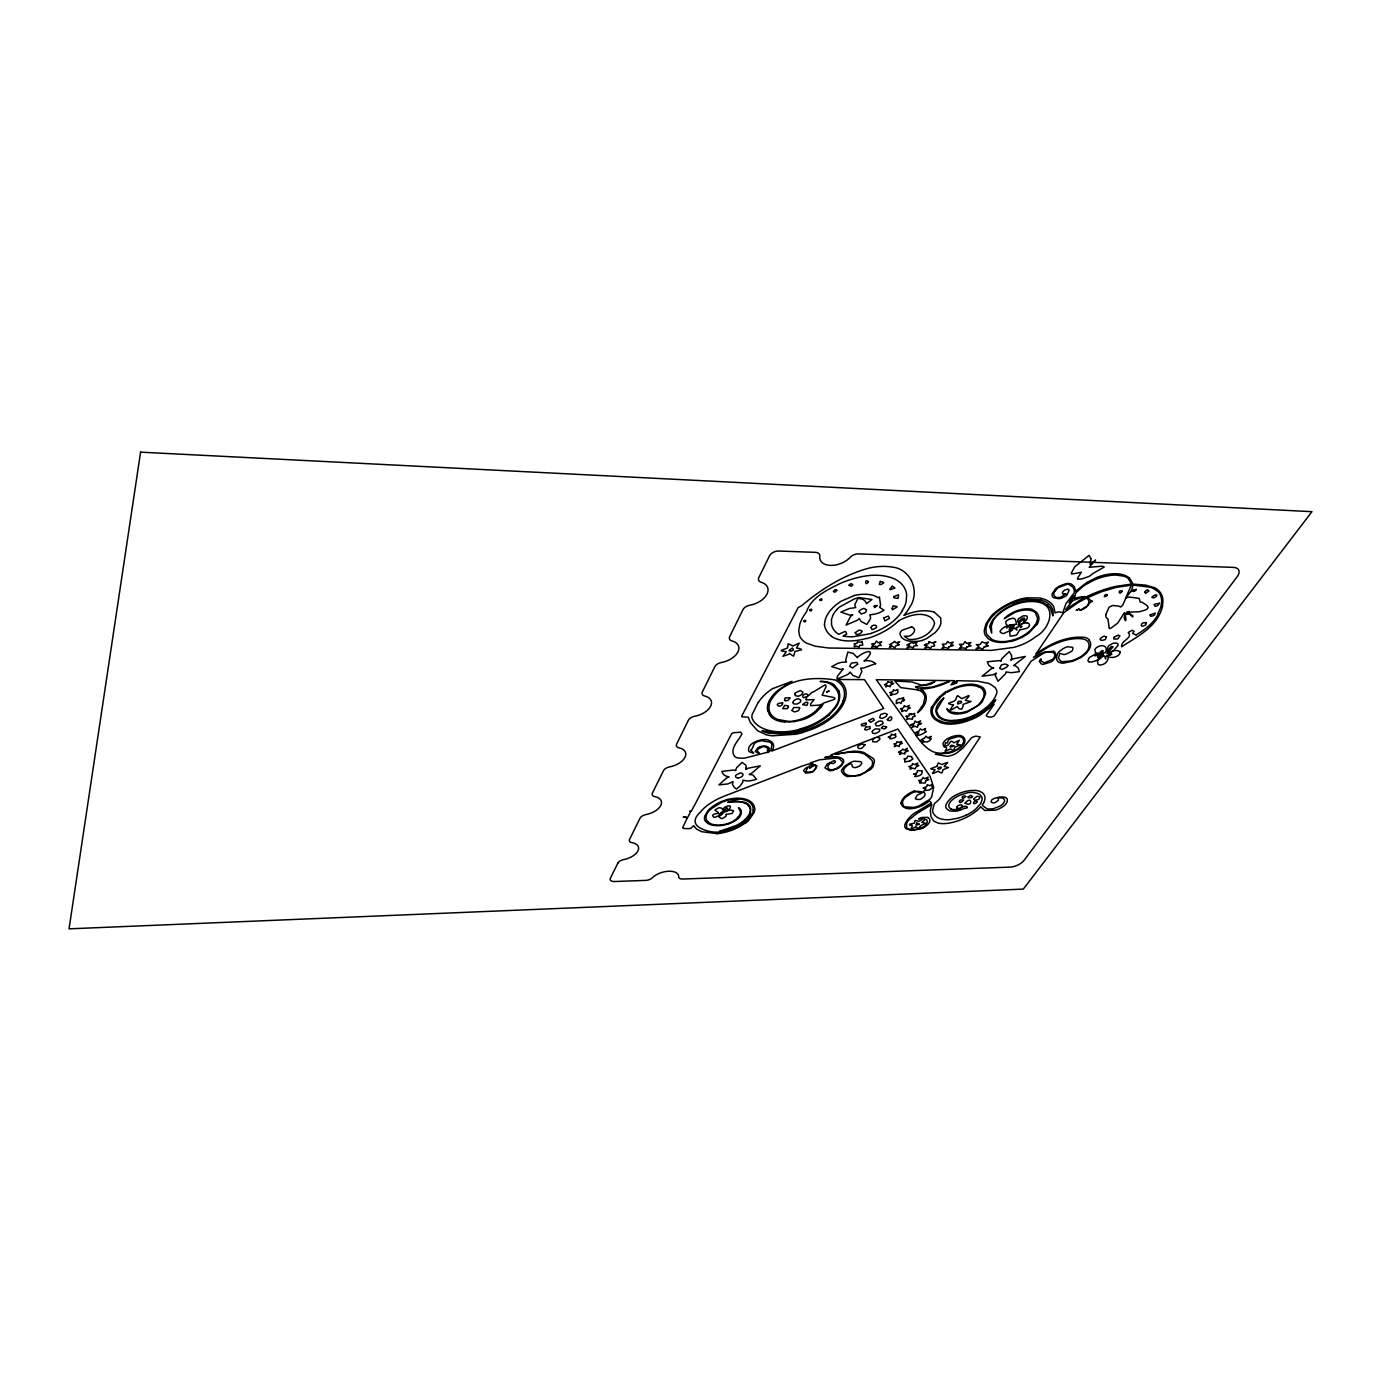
<?xml version="1.0" encoding="UTF-8"?>
<svg xmlns="http://www.w3.org/2000/svg" width="1381" height="1381" viewBox="0 0 1381 1381"><rect width="100%" height="100%" fill="white"/><g stroke="black" fill="none" stroke-linecap="round" stroke-linejoin="round"><path stroke-width="1.5" d="M1162.733 605.361C1158.348 626.387 1137.564 636.313 1121.579 646.843C1120.82 640.111 1133.456 638.246 1128.242 632.446L1132.23 630.254L1134.112 631.376L1132.593 633.447L1136.252 635.001M931.847 707.176L937.371 698.769L944.587 692.537L945.191 693.659A21.785 11.721 -22.4 0 0 940.53 697.077L933.849 705.656A38.564 20.629 -22.5 0 0 932.727 708.488M843.377 769.838C845.414 766.403 852.336 760.448 852.301 766.61A5.956 3.176 -20.3 0 0 853.493 767.284L854.097 767.491A3.66 1.951 -20.2 0 0 855.495 767.56L858.188 766.731A6.335 3.366 -20.3 0 0 860.536 765.178L861.727 763.417A3.867 2.054 -20.3 0 0 861.571 762.519L861.433 762.329A5.593 2.969 -20.3 0 0 860.605 761.604L853.855 761.207A17.642 9.339 -20.2 0 0 849.47 763.089L844.861 766.162A12.498 6.629 -20.2 0 0 841.461 771.116M1130.797 591.5L1125.67 598.059L1131.332 585.164L1116.072 587.408L1101.261 591.793L1087.779 597.628L1091.025 600.873A5.179 2.831 -25.6 0 0 1092.457 601.098L1089.367 603.031A9.529 5.196 -25.4 0 1 1080.753 610.195L1079.838 610.402L1087.503 605.758L1089.16 602.081A15.502 8.441 -25.8 0 1 1088.539 600.079L1086.899 597.99A63.25 33.748 -25.3 0 0 1077.37 603.1L1063.733 612.784L1035.94 653.955C1049.836 643.788 1067.133 635.64 1084.689 637.383A17.884 9.529 -24.6 0 1 1089.108 639.696M983.652 802.844L982.374 804.795L983.03 805.986L987.191 808.886A8.7 4.298 -21.8 0 0 989.452 808.973L990.902 808.938A12.964 6.404 -21.8 0 0 994.061 808.455L1000.31 805.952A8.027 3.953 -21.8 0 0 1001.605 805.019A7.889 3.884 -21.8 0 0 1003.245 803.5L1004.246 801.929A10.219 5.041 -21.8 0 0 1004.522 799.962L1003.573 798.46A8.044 3.97 -21.9 0 0 1002.641 797.959L997.6 797.959A7.578 3.746 -21.8 0 1 998.273 798.477L998.377 800.41L995.062 802.637A2.831 1.398 -21.8 0 1 993.975 802.913L991.782 802.499A5.559 2.745 -21.9 0 1 991.178 801.653L991.489 800.307A3.366 1.674 -21.8 0 1 992.473 799.357L994.32 798.442A12.55 6.18 -21.8 0 1 1005.057 797.355A9.529 4.695 -21.9 0 1 1007.284 799.15C1008.165 804.553 1001.536 807.678 997.41 809.525A11.618 5.731 -21.8 0 1 995.546 810.146L984.791 810.474L980.734 806.97M1036.872 624.436L1028.862 633.068A32.056 17.78 -24.2 0 1 1012.963 640.957L1004.401 642.407A33.437 18.54 -24.3 0 1 988.002 638.505L985.188 635.105A27.465 15.243 -24.1 0 1 984.394 629.805L985.948 623.884L990.712 616.737A41.827 23.114 -24.3 0 1 993.526 613.734M1054.635 591.534L1056.931 588.893A8.303 4.609 -25.3 0 1 1058.64 587.477L1067.806 583.99L1072.485 586.77A24.271 13.447 -25.1 0 1 1074.332 592.639L1065.925 603.67L1062.835 612.612L1059.003 611.869A6.646 3.642 -24.9 0 0 1056.292 612.491L1055.119 612.991L1053.72 606.708A42.241 23.373 -24.2 0 0 1039.6 597.99L1026.67 597.835A34.387 19.058 -24.3 0 0 1019.368 599.389A40.998 22.666 -24.3 0 0 993.56 613.751M758.048 702.601L752.058 714.702L751.868 717.568A43.95 24.841 -19.7 0 0 755.044 722.936L758.048 725.612A50.838 28.742 -19.9 0 0 779.972 731.826L783.838 731.809A43.363 24.444 -19.8 0 0 800.169 729.185M1120.25 652.212C1119.059 659.548 1101.037 658.772 1111.032 652.523L1111.653 651.418A7.509 3.936 -25.1 0 0 1114.035 650.037L1118.144 645.272L1117.747 643.442L1114.571 643.011A5.42 2.848 -25.1 0 0 1112.344 643.632L1109.116 645.531A3.988 2.089 -25.1 0 0 1108.08 646.584L1106.82 651.746L1111.239 646.463L1113.121 646.826L1106.785 653.748L1114.605 650.486L1117.264 650.641A10.53 5.489 -25 0 1 1120.267 652.195M1102.763 655.664L1102.987 654.473A2.572 1.346 -25 0 1 1102.539 654.145L1102.608 652.143C1106.181 655.405 1107.493 648.414 1105.093 646.636A8.476 4.471 -24.9 0 0 1103.436 645.928A4.575 2.417 -25 0 0 1101.9 645.618L1100.018 645.928A5.783 3.038 -24.9 0 0 1097.446 647.033L1096.341 647.81A4.626 2.434 -24.9 0 0 1094.909 649.605L1095.513 653.213L1102.728 653.023L1097.567 654.335A19.438 10.254 -25.2 0 0 1102.728 654.473L1094.65 655.837L1096.6 653.489L1089.35 657.46L1087.935 660.429A5.248 2.762 -24.7 0 0 1088.66 661.603L1089.316 661.913M943.706 698.026L936.715 709.92A17.573 9.425 -22.3 0 0 937.008 712.872M821.16 707.176L815.308 712.924A31.539 17.798 -19.8 0 1 807.522 717.792A22.666 12.74 -19.8 0 1 803.224 719.553L794.42 721.624L784.598 721.9M871.584 766.628L865.576 771.962L859.224 775.017M710.421 809.249L721.935 802.206A29.174 15.467 -17.9 0 1 728.236 800.1L740.026 799.081A26.722 14.173 -17.8 0 1 752.99 810.423M828.945 715.099L835.885 707.348A42.293 23.822 -19.8 0 0 838.837 690.863M814.704 712.113L822.023 704.137A18.195 10.271 -20.3 0 1 818.881 705.19L810.578 705.622L810.578 703.93L814.117 699.615L806.193 699.891A2.313 1.295 -20.1 0 1 805.9 699.304L807.367 696.231L803.656 697.802C800.151 695.075 807.816 691.691 808.403 695.938L811.717 692.468A8.113 4.609 -20.2 0 0 813.651 691.795L824.025 685.442A8.925 5.041 -20.5 0 1 825.493 684.855A12.049 6.836 -20.2 0 1 826.062 686.616L822.144 695.195L833.744 697.474A10.168 5.697 -20.3 0 1 835.039 698.613A5.438 3.055 -20.5 0 1 833.969 699.528L823.439 703.119A24.133 13.586 -19.9 0 1 821.16 707.176M773.015 688.532L792.004 681.316L778.09 690.207A36.079 20.387 -19.9 0 0 768.181 703.309A33.576 18.971 -19.9 0 0 767.439 709.109L767.94 711.163M875.658 663.622L863.453 668.076A12.498 7.112 -21.4 0 1 860.674 668.162L861.848 671.339L859.017 677.778L852.768 675.378L850.161 672.064A9.304 5.3 -20.9 0 1 847.71 674.515L836.972 679.107A22.942 12.981 -21.2 0 1 837.611 675.93L843.273 668.922A9.771 5.593 -21 0 1 840.494 669.371L831.725 666.626L837.749 663.398A16.002 9.115 -20.9 0 1 841.789 662.31L846.518 661.982A12.394 7.095 -21.3 0 1 845.638 660.411L847.813 652.056L853.303 653.489L857.342 657.684A9.391 5.351 -21.4 0 1 859.155 655.837C866.284 650.675 875.882 648.535 866.439 659.117A12.256 7.009 -21.3 0 1 864.213 660.86M737.765 824.992L719.484 831.31L725.336 830.706A31.746 16.883 -17.7 0 0 743.202 822.178L746.776 819.019A23.235 12.325 -17.8 0 0 750.522 812.943L750.47 807.108A25.497 13.517 -17.8 0 0 745.119 802.396L735.572 800.928A18.592 9.874 -17.9 0 0 727.666 802.396L739.577 801.791A14.725 7.82 -17.9 0 1 741.666 801.964L747.156 804.191L750.004 807.937M1008.855 619.396L1012.877 618.17A10.944 6.076 -24.1 0 1 1015.467 619.448L1016.52 624.212L1009.425 625.023L1014.483 625.593L1012.86 626.232A5.679 3.159 -24.2 0 1 1010.478 626.611L1006.628 624.92A13.016 7.216 -24.3 0 1 1005.834 623.211L1005.903 621.295A10.685 5.921 -24.2 0 1 1008.855 619.396M854.459 595.453L841.288 601.132A35.44 20.801 -21.8 0 0 824.63 624.195M871.394 633.516L853.061 636.779A48.214 28.414 -22.1 0 1 843.049 636.037L846.795 634L845.69 631.687A1.864 1.088 -21.4 0 0 844.93 631.48L838.716 634.328A39.945 23.425 -22.1 0 1 831.569 624.713L831.483 619.43L833.123 614.769A26.377 15.502 -21.8 0 1 837.335 609.09M911.736 626.801L902.052 630.323A5.334 3.055 -22.4 0 0 900.775 631.652L900.412 632.274A9.46 5.403 -22.5 0 0 899.98 633.879C901.776 642.113 912.91 641.733 919.539 641.112A19.282 10.996 -22.7 0 0 926.944 638.385L934.937 632.74A25.773 14.742 -22.7 0 0 940.91 623.401L940.72 617.911L934.367 612.318M1024.012 602.133L1022.233 602.461A33.386 18.471 -24.3 0 0 1018.643 603.324M906.178 716.238L909.078 716.014L909.061 713.873L911.425 713.873L910.89 714.719L914.74 713.356L914.205 715.289A5.662 3.055 -21.5 0 1 915.206 716.221L912.478 717.015L912.427 719.277L909.216 718.707A3.211 1.726 -21.5 0 0 908.059 718.966L906.765 719.553L907.749 717.947A30.002 16.244 -22 0 1 906.178 716.238M787.964 734.053L768.751 733.259A35.181 19.783 -19.6 0 1 761.915 730.687L778.435 732.862M914.395 791.037L923.699 792.021M716.912 833.606L701.617 831.69L696.438 829.014L693.694 825.665L690.914 828.307A15.899 8.476 -17.2 0 1 688.86 828.669L683.578 828.479A4.316 2.296 -17.1 0 1 682.68 827.651L687.324 817.742L683.198 816.896L687.669 817.483L690.586 811.786L689.637 811.182L691.242 811.217L695.282 803.897L731.671 733.674A4.005 2.244 -18.4 0 1 733.363 732.741L740.544 732.172L741.908 733.829C738.973 740.544 729.203 748.398 734.433 756.27A12.084 6.698 -18.5 0 0 737.454 757.841L738.058 757.979A26.774 14.898 -18.7 0 0 745.032 758.031L767.318 752.317L767.732 748.191L764.194 746.603A3.901 2.158 -18.8 0 0 762.433 746.776L758.1 749.089A11.255 6.197 -18.9 0 0 756.892 750.228L759.343 753.284A4.575 2.52 -18.8 0 1 758.204 753.232L755.234 751.368L757.841 747.863A5.334 2.952 -18.8 0 1 758.894 747.173A7.233 3.988 -18.8 0 1 764.056 746.051L764.867 746.068A9.046 4.989 -18.8 0 1 767.007 746.517L768.129 747.086A7.457 4.108 -18.8 0 1 769.269 748.778L767.819 752.628L768.578 752.127A10.064 5.559 -18.8 0 0 770.857 750.021L772.014 744.722A15.933 8.804 -18.7 0 0 770.046 742.184L761.604 740.682A7.734 4.281 -18.8 0 0 759.187 741.373C752.006 741.752 753.853 749.641 750.539 749.9L753.681 753.042A13.12 7.268 -18.8 0 1 748.675 751.109C747.086 743.979 756.995 740.475 762.778 739.595A13.775 7.613 -18.8 0 1 768.164 740.043L770.494 741.027A17.418 9.615 -18.7 0 1 773.256 748.26L772.825 749.365A14.828 8.182 -18.8 0 1 771.772 751.022L883.736 708.453L864.42 679.625L837.749 679.487M1001.657 641.63L1000.224 641.578A29.433 16.313 -24.2 0 1 991.765 639.351L986.914 634.587A32.005 17.746 -24.3 0 1 986.673 625.783A21.388 11.894 -24.1 0 1 987.242 623.867C992.421 613.665 1002.692 607.019 1012.998 602.755A29.692 16.486 -24.3 0 1 1025.979 599.337L1040.791 599.872M789.034 721.452L777.848 719.518A34.352 19.403 -19.9 0 1 769.355 704.621M1053.755 651.297L1044.537 651.953L1033.351 657.442L1038.961 652.971A64.251 33.714 -24.3 0 1 1049.267 646.532C1059.572 641.475 1071.432 637.332 1082.997 638.937A18.039 9.615 -24.6 0 1 1088.746 643.546A21.405 11.411 -24.5 0 1 1088.78 647.654L1088.124 649.45A14.673 7.803 -24.6 0 1 1085.846 652.592L1081.703 656.044A19.334 10.306 -24.6 0 1 1070.154 661.05L1062.662 661.637A6.75 3.591 -24.4 0 1 1060.936 661.413L1058.398 658.254L1059.831 653.351L1063.905 654.594A11.583 6.197 -24.6 0 0 1066.287 654.059L1071.363 651.539A4.713 2.52 -24.5 0 0 1072.588 650.002L1072.933 648.103A3.884 2.071 -24.6 0 0 1072.485 647.309L1067.668 646.705A12.895 6.87 -24.5 0 0 1062.973 648.759L1059.175 651.608A9.149 4.868 -24.5 0 0 1057.104 655.44A14.794 7.872 -24.5 0 0 1056.62 656.976A15.484 8.234 -24.5 0 0 1057.052 660.342A12.757 6.784 -24.5 0 0 1063.387 663.139L1073.279 661.102L1080.719 657.615A20.283 10.806 -24.6 0 0 1088.746 639.921M831.241 769.7L829.998 769.51A6.646 3.556 -19.9 0 1 828.324 768.63L827.91 765.954L830.171 763.003L833.313 763.589L835.142 762.329A3.47 1.864 -19.9 0 0 835.298 761.432L834.745 760.81A1.847 1.001 -19.9 0 0 833.951 760.707L827.323 763.917L824.94 767.836L829.48 770.771A8.804 4.713 -19.9 0 0 832.415 770.477L837.421 768.613A12.394 6.646 -19.9 0 0 841.927 765.212L843.705 761.949A8.821 4.73 -19.9 0 0 843.17 759.895M737.868 777.831L737.35 777.762A4.316 2.348 -18.3 0 1 735.659 776.778A4.126 2.244 -18.3 0 1 736.073 774.965L740.061 773.049A3.953 2.158 -18.2 0 1 742.495 773.619L742.754 773.878A4.419 2.417 -18.2 0 1 742.978 774.896L742.874 775.276A4.126 2.244 -18.2 0 1 741.252 777.02L740.613 777.348A4.126 2.244 -18.3 0 1 737.868 777.831M917.83 689.896L900.705 687.6L894.767 680.988L912.116 682.007L921.196 685.028A9.822 5.42 -22.2 0 0 923.009 685.062A8.39 4.626 -22.2 0 0 925.184 685.011L934.92 681.403L933.884 682.249A10.962 6.042 -22.2 0 1 930.483 684.268L915.499 686.823A9.563 5.265 -22.1 0 0 917.657 688.101L932.382 687.099L949.541 681.316A36.061 19.99 -22.5 0 1 936.819 686.443L933.09 687.445A42.414 23.581 -22.6 0 1 920.402 689.033L923.233 690.966M1107.648 656.044C1104.334 654.18 1106.63 662.552 1104.99 657.028A7.837 4.108 -24.8 0 0 1103.661 655.543L1097.377 660.843L1098.05 664.313A5.662 2.952 -24.8 0 0 1098.844 664.796A3.176 1.657 -24.8 0 0 1099.708 665.09L1102.573 664.572A7.112 3.711 -24.8 0 0 1104.299 663.795L1105.042 663.346A10.806 5.645 -24.8 0 0 1107.562 656.096M1027.222 622.848C1018.643 622.883 1019.799 628.01 1016.226 627.354C1018.781 634.984 1013.965 623.245 1011.462 630.737A5.956 3.297 -24 0 1 1009.563 631.842L1010.167 636.209L1015.984 635.277A6.681 3.677 -24 0 0 1017.245 634.017L1020.024 629.391A3.142 1.726 -24.3 0 0 1020.835 629.719L1026.118 628.493A15.554 8.614 -24.4 0 0 1028.103 627.544L1029.208 626.284A6.456 3.556 -24.3 0 0 1027.222 622.831M827.392 681.972L831.086 683.06A34.387 19.369 -20 0 1 834.279 684.941L838.871 690.845M927.877 817.397L922.266 817.414A6.991 3.487 -20.7 0 0 919.746 818.294L918.52 818.933L924.424 818.243L918.952 821.384L915.102 820.4L914.377 823.145L909.578 824.25L909.872 825.372C916.863 823.646 905.28 832.536 915.845 826.736A20.404 10.185 -20.9 0 0 918.969 828.514A12.705 6.335 -20.5 0 0 920.091 826.062L925.667 823.249L921.852 822.368L925.443 819.33A5.161 2.572 -20.7 0 1 926.755 819.848L927.393 821.954L925.443 825.648A13.05 6.525 -20.6 0 1 908.56 829.049M963.99 808.403C971.913 808.248 964.145 803.5 959.812 808.938A13.189 6.594 -21.4 0 1 950.922 809.093M1150.338 587.236L1132.852 585.061A30.624 16.693 -25.8 0 1 1130.815 591.5M1154.015 587.633L1145.781 585.13L1133.059 584.111L1129.33 577.621M865.732 754.699L871.963 760.344A20.698 10.979 -20.2 0 1 871.67 766.628M1047.299 604.809L1050.44 608.382L1052.823 615.702M1035.146 612.111L1037.511 617.963A27.516 15.243 -24.1 0 1 1035.163 625.196M738.507 807.781L740.63 812.183A17.953 9.546 -17.7 0 1 740.233 813.72A18.764 9.96 -17.7 0 1 738.334 816.879M900.74 803.034C904.21 812.649 918.192 808.092 924.614 804.294A20.18 10.271 -20.8 0 0 929.482 800.773L931.381 803L914.067 813.444A24.944 12.446 -20.8 0 0 911.512 815.481L908.111 819.002A31.038 15.45 -20.9 0 0 904.9 824.681A15.415 7.699 -20.7 0 0 905.867 828.617L910.959 830.413L920.747 828.911A10.962 5.472 -20.6 0 0 923.44 827.72M750.315 807.85A25.825 13.706 -17.8 0 1 737.523 824.802M842.928 701.013A43.26 24.375 -19.9 0 0 835.212 679.953C812.063 676.327 782.664 678.554 770.149 701.738A21.267 12.049 -19.7 0 0 769.39 704.603M843.17 700.996A52.012 29.346 -19.8 0 1 831.431 716.532M831.586 716.601A52.098 29.433 -19.9 0 1 788.033 733.846M805.054 728.512A48.145 27.188 -19.8 0 1 778.383 732.948M828.911 715.099A44.883 25.307 -19.8 0 1 805.071 728.598M827.374 681.99A23.943 13.517 -20.2 0 0 820.09 681.506C832.484 680.971 843.895 693.089 836.523 704.793A43.156 24.34 -19.8 0 1 800.151 728.892M758.255 702.618A42.483 23.978 -19.8 0 1 772.842 688.429M784.529 721.987A30.831 17.401 -19.8 0 1 768.268 711.077M814.514 712.026A28.19 15.899 -19.8 0 1 788.983 721.555M864.247 660.757A17.936 10.15 -21.2 0 1 875.554 663.691M841.547 771.081A25.1 13.327 -20.4 0 0 847.433 776.64L859.828 775.432L870.979 769.182A22.251 11.825 -20.2 0 0 873.12 766.3L874.466 761.449A17.729 9.408 -20.3 0 0 873.275 758.497L864.23 752.697A31.4 16.693 -20 0 0 853.51 751.16L835.056 754.25L841.599 753.301A40.032 21.216 -19.9 0 1 848.538 752.3L856.652 752.248A30.106 16.002 -20 0 1 865.749 754.682M859.206 774.862A15.554 8.251 -20.3 0 1 843.584 769.787M923.181 690.983A30.675 16.779 -21.5 0 1 924.182 705.242L921.852 708.626A25.272 13.793 -21.5 0 1 917.588 712.7L923.319 704.275L924.856 697.906A23.978 13.102 -21.6 0 0 917.882 689.861M979.63 703.533A15.692 8.39 -22.5 0 1 976.591 706.381L968.547 710.732A21.285 11.411 -22.5 0 1 958.604 712.976L951.302 712.095A15.812 8.476 -22.5 0 1 949.403 710.956L957.309 706.537L959.035 708.677L961.728 709.178L963.161 706.088A9.546 5.11 -22.3 0 0 962.937 704.448L971.102 701.513L965.233 700.426L968.633 696.715A6.836 3.677 -22.5 0 0 968.961 695.454L961.763 698.665L957.689 695.61A14.069 7.561 -22.6 0 0 956.049 698.389C956.498 702.946 942.343 702.653 952.027 704.724A7.06 3.798 -22.4 0 0 953.477 704.638L949.334 711.094L946.952 708.643A16.382 8.769 -22.5 0 0 948.764 711.698A19.438 10.409 -22.5 0 0 963.869 713.097L964.732 712.907A16.762 8.977 -22.5 0 0 967.373 712.044L978.68 705.225A19.904 10.668 -22.6 0 0 982.202 701.79L985.551 694.022A27.24 14.639 -22.4 0 0 982.961 687.652C971.206 680.056 956.015 686.495 944.846 692.451L947.539 692.157A26.204 14.069 -22.4 0 1 978.939 687.03M979.129 686.892A24.047 12.912 -22.5 0 1 979.526 703.516M1102.728 655.664A11.411 6.007 -24.8 0 1 1095.306 660.912L1093.234 661.62A8.044 4.229 -24.8 0 1 1089.316 661.913M1154.223 587.477A47.386 25.324 -25.7 0 1 1162.336 605.465M1158.711 613.302A41.309 22.01 -25.7 0 1 1136.114 634.828M1157.951 591.275A48.922 26.17 -25.6 0 1 1157.951 613.371M1150.321 587.253A43.087 23.028 -25.7 0 1 1157.571 591.5M1053.858 651.228A14.138 7.578 -24.1 0 1 1052.978 660.584A9.201 4.92 -24.2 0 1 1050.682 662.034L1042.966 664.451A12.809 6.853 -24.2 0 1 1041.395 663.968L1039.358 661.551A4.747 2.538 -24.1 0 1 1040.1 659.894L1041.222 658.823L1040.929 660.86L1044.278 662.932L1052.909 659.203A9.287 4.972 -24.2 0 0 1048.438 652.125A11.877 6.353 -24.1 0 0 1043.691 653.127L1031.175 661.154L994.251 715.876A5.42 2.848 -22.7 0 1 992.559 716.739L991.921 716.877A8.476 4.471 -22.8 0 1 989.435 717.102L986.794 716.307A4.281 2.244 -22.7 0 1 986.483 715.116L994.165 704.275L979.889 715.341A33.662 18.022 -22.5 0 1 969.307 720.295A33.576 17.988 -22.5 0 1 940.168 722.487M940.409 722.28A35.716 19.144 -22.5 0 1 931.398 707.262M941.98 721.486A32.056 17.193 -22.5 0 1 932.417 708.557M941.652 721.78A33.196 17.78 -22.5 0 0 969.41 719.069A36.148 19.386 -22.5 0 0 995.77 699.822L986.258 708.729A38.944 20.939 -22.5 0 1 977.316 714.409L970.67 717.464A31.245 16.745 -22.5 0 1 960.33 720.502M960.365 720.33A29.398 15.761 -22.5 0 1 936.56 713.822A24.478 13.12 -22.4 0 1 943.775 698.061M953.235 720.502A27.948 14.984 -22.5 0 1 937.216 712.786M953.339 720.347A31.09 16.658 -22.5 0 0 981.77 710.922L988.157 705.898A36.683 19.714 -22.5 0 0 996.478 693.832A15.122 8.079 -22.8 0 0 996.84 690.742L995.183 687.617L990.643 684.355A41.482 22.182 -22.4 0 0 988.209 683.319L977.61 681.178L957.447 680.695L956.653 683.025L951.026 684.924L954.167 680.66L876.279 679.694L915.827 734.934L918.883 732.983L915.482 732.62L919.004 731.101L920.229 728.926L922.318 730.014L925.546 728.512L924.631 730.463L926.34 731.688C921.61 734.174 922.456 734.796 916 735.624C922.801 744.67 931.105 755.183 944.121 752.887A19.835 10.392 -21.9 0 0 953.978 750.746A11.169 5.835 -21.9 0 0 957.654 748.882L961.055 746.103A14.414 7.544 -21.8 0 0 963.714 740.665L963.109 738.611A11.186 5.852 -21.9 0 0 961.176 737.161A7.596 3.97 -21.9 0 0 957.706 736.643L950.905 738.628A16.158 8.424 -21.9 0 0 948.523 739.853L947.142 743.133L945.536 742.633L944.794 745.636C950.283 747.501 949.11 737.523 953.926 742.857L959.294 740.268L956.705 744.273L960.555 744.877L954.823 747.121L953.65 750.712L950.352 748.899C938.51 754.803 950.922 747.863 944.759 747.121A10.496 5.489 -21.9 0 1 943.516 746.103L942.999 743.755A7.63 4.005 -21.9 0 1 944.276 741.511A8.804 4.609 -21.9 0 1 947.401 738.749L951.095 736.971A14.121 7.371 -21.9 0 1 957.344 735.572A13.586 7.095 -21.9 0 1 959.432 735.486L960.365 735.555A15.156 7.923 -21.8 0 1 964.818 739.767A14.155 7.406 -21.9 0 1 963.334 744.791A11.669 6.094 -21.9 0 1 958.915 748.951L953.615 751.627A19.627 10.288 -21.9 0 1 949.075 753.077L935.369 754.25L947.142 756.339A12.861 6.715 -21.8 0 0 952.786 754.924A14.034 7.319 -21.8 0 0 956.757 752.973L963.023 747.967L971.81 737.489L975.728 736.108L980.268 736.902L939.805 798.494A6.128 3.09 -21.1 0 1 939.27 799.34L934.333 803.742L932.538 810.474A35.595 17.78 -21.5 0 0 934.126 814.497L936.025 816.482A27.913 13.948 -21.4 0 0 944.431 819.589A22.096 11.013 -21.3 0 0 950.698 819.537L957.603 818.243A28.759 14.38 -21.4 0 0 965.94 815.291M965.94 815.291A26.584 13.275 -21.3 0 0 975.435 809.404L980.803 803.431L982.15 799.288A21.716 10.824 -21.4 0 0 977.575 793.367L973.104 792.418A17.124 8.545 -21.4 0 0 969.427 792.521A14.777 7.371 -21.5 0 0 967.235 792.832L960.451 794.938A19.058 9.512 -21.4 0 0 954.288 798.322L952.562 799.616A13.258 6.629 -21.4 0 0 951.095 808.99M964.042 808.437A11.013 5.489 -21.4 0 1 953.063 811.148A12.118 6.059 -21.3 0 1 948.92 810.526L946.486 808.627A16.986 8.493 -21.4 0 1 945.778 805.9L945.847 805.296A22.044 10.996 -21.5 0 1 952.355 797.148A20.87 10.409 -21.4 0 1 974.693 790.536M974.796 790.398A20.335 10.15 -21.4 0 1 979.647 791.313L982.046 792.539A24.91 12.429 -21.4 0 1 983.635 802.844M980.562 806.97A32.298 16.14 -21.3 0 1 950.266 822.903A23.909 11.911 -21.2 0 1 938.062 823.093L933.729 821.039L930.949 816.672L930.328 810.077L931.83 804.433L916.76 813.599L908.474 820.331A19.299 9.632 -20.7 0 0 906.575 823.542L906.644 827.547A11.79 5.887 -20.6 0 0 908.491 829.101M927.721 817.517A11.221 5.593 -20.6 0 1 923.371 827.651M901.223 802.913A16.814 8.545 -20.8 0 1 914.36 790.916M923.457 792.193A7.354 3.746 -20.9 0 1 919.919 799.495L916.414 799.323A5.3 2.693 -20.9 0 1 915.31 798.391L917.329 795.076L921.956 793.039L916.777 791.676A6.042 3.09 -20.8 0 0 915.12 791.883A11.013 5.61 -20.8 0 0 911.425 793.16L905.004 797.7A16.468 8.372 -20.8 0 0 902.483 801.757L903.088 805.641A11.186 5.679 -20.8 0 0 905.021 806.867L913.255 807.419A13.517 6.87 -20.8 0 0 919.004 805.9L929.81 799.323A18.195 9.27 -20.8 0 0 931.64 796.941L933.711 787.291L930.414 789.086A3.539 1.813 -21.1 0 1 929.637 789.915L924.062 790.674L925.822 788.413L923.043 788.119L926.875 786.566L927.238 784.667L929.879 785.737L932.175 784.287L931.899 786.687L933.521 786.894L930.155 776.45L897.892 729.047L876.262 737.264L879.473 737.834A2.883 1.554 -20.8 0 1 879.818 738.352L879.835 739.008A2.002 1.088 -20.8 0 1 879.611 739.612L876.745 741.89L872.861 741.77L872.499 739.784L875.14 737.765L831.051 754.872L832.484 755.528L824.854 757.53L834.59 756.65A17.625 9.425 -19.8 0 1 843.359 759.809M831.189 769.838A8.683 4.644 -19.9 0 0 839.993 765.954A11.152 5.973 -19.9 0 0 841.823 764.125A10.219 5.472 -19.9 0 0 842.738 762.26L839.424 758.652A17.625 9.425 -19.8 0 0 836.23 758.014L819.451 759.826L810.302 762.933L817.034 765.885L813.737 771.202A5.61 3.004 -19.5 0 1 812.201 772.014A4.057 2.175 -19.5 0 1 810.975 772.531L805.675 773.153L803.466 770.615L805.175 768.63A6.663 3.573 -19.5 0 1 807.902 767.042L805.675 771.755A9.011 4.851 -19.5 0 0 807.056 772.169L811.579 771.824A4.108 2.21 -19.5 0 0 812.96 771.133L814.807 769.718A5.628 3.021 -19.5 0 0 815.774 768.44L815.291 765.454A10.772 5.783 -19.4 0 0 814.255 764.642L808.472 764.004L801.619 766.282L724.179 796.181A43.812 23.166 -17.9 0 0 713.563 801.273L708.867 804.277A37.08 19.662 -17.9 0 0 700.357 812.149C683.992 827.029 710.162 833.002 718.638 832.07A3.867 2.02 -17.6 0 0 719.674 832.277L729.6 830.067L739.595 825.648A39.134 20.853 -17.7 0 0 744.048 822.938L750.522 816.741L753.094 811.942A18.989 10.064 -17.9 0 0 753.284 810.371M708.263 822.196A20.37 10.824 -17.8 0 1 710.576 809.283M728.46 823.387A19.524 10.375 -17.8 0 1 708.332 822.161M738.231 816.861A16.365 8.683 -17.7 0 1 728.529 823.542M738.576 807.73A14.276 7.578 -17.8 0 1 741.321 812.46L740.855 814.686A19.99 10.616 -17.7 0 1 738.99 817.742L738.352 818.484A19.248 10.237 -17.8 0 1 713.735 825.303M713.545 825.51A23.943 12.74 -17.8 0 1 704.69 819.969A21.198 11.272 -17.8 0 1 704.914 815.705L708.142 810.492A27.137 14.397 -17.9 0 1 721.572 801.481L727.632 799.392A37.149 19.645 -17.8 0 1 731.74 798.719C740.199 797.2 753.56 798.373 754.906 809.059A37.063 19.697 -17.7 0 1 754.112 812.615L748.416 820.763A23.201 12.291 -17.9 0 1 745.239 823.266M745.015 823.18A33.213 17.642 -17.7 0 1 716.86 833.744M837.784 679.469A47.886 26.981 -19.9 0 1 846.104 695.144A50.372 28.397 -19.8 0 1 828.307 720.537A44.952 25.29 -19.9 0 1 813.046 728.909L802.465 732.62A58.606 33.161 -19.9 0 1 796.008 734.226L772.428 735.797A36.493 20.508 -19.6 0 1 766.127 734.744L757.409 730.618L750.694 722.884A86.33 48.715 -20.5 0 1 749.503 720.45L748.278 717.136L742.408 716.894A3.625 2.054 -18.8 0 1 741.649 716.238L798.183 607.554A19.973 12.101 -20.8 0 0 801.74 605.638C821.609 588.927 844.205 574.634 869.547 567.971A48.335 28.604 -22.2 0 1 892.091 567.073C910.925 568.817 920.454 591.81 909.786 607.07A51.235 30.192 -22 0 1 904.123 615.201M904.175 615.339A33.334 19.041 -22.5 0 1 934.454 612.249M911.546 627.009A8.148 4.661 -22.5 0 1 910.942 635.243L910.562 635.536A3.418 1.951 -22.5 0 1 909.302 636.106L904.382 636.313L908.629 639.334C919.107 640.542 932.106 634.155 934.557 623.383A27.793 15.899 -22.5 0 0 929.914 616.824C920.402 611.645 908.715 615.598 899.791 620.155A6.473 3.729 -22.5 0 0 898.582 621.226M898.358 621.157A48.922 28.794 -22 0 1 866.595 638.678M866.56 638.35A41.775 24.53 -22 0 1 831.431 636.399M831.586 636.313A47.921 28.121 -22.1 0 1 824.353 624.247M854.459 595.453A32.177 18.92 -21.7 0 1 867.769 594.365L870.738 594.779A27.551 16.227 -21.8 0 1 877.988 597.697L879.421 597.024L880.56 605.137A11.583 6.819 -22.1 0 1 879.576 607.295L884.013 610.229L879.766 612.56A15.726 9.253 -22.3 0 1 874.018 614.217L869.806 614.925A15.243 8.925 -21.7 0 1 870.289 619.171L866.819 624.436L860.967 621.398L859.224 618.481A10.306 6.059 -21.7 0 1 857.308 620.276L846.035 625.075L850.489 616.53A12.153 7.112 -21.8 0 1 852.75 614.735A9.494 5.61 -21.8 0 1 849.885 615.149L840.822 612.146L849.142 608.572L855.754 607.554L854.753 604.878L857.705 598.698A1.864 1.105 -22 0 1 858.74 598.439L862.4 599.164A17.763 10.496 -21.7 0 1 865.524 601.684L866.508 603.687L871.946 599.527L858.913 597.541A35.509 20.801 -21.8 0 0 854.356 598.905L839.406 607.105A22.856 13.447 -21.8 0 0 837.335 609.09M902.466 610.557A41.171 24.219 -22.1 0 1 871.342 633.24M902.19 610.557A42.984 25.307 -22.1 0 0 906.126 601.805L906.661 594.883A51.598 30.434 -21.9 0 0 894.715 579.019C877.47 571.544 857.739 576.343 841.029 583.058C827.823 589.583 811.389 596.989 806.504 611.818A62.438 36.596 -21.8 0 0 799.823 624.16L798.719 630.582L799.53 635.588A32.712 19.265 -21.2 0 0 802.326 639.869A33.869 19.955 -21.2 0 0 806.452 643.097L815.291 646.222L828.548 648L991.316 650.382L1013.982 647.361A37.322 20.646 -24.2 0 0 1021.785 644.72A31.314 17.28 -24.2 0 0 1035.715 636.606C1048.127 630.737 1058.174 607.536 1039.91 602.53A35.63 19.697 -24.2 0 0 1024.012 602.151M1018.643 603.445A30.865 17.09 -24.3 0 0 993.388 620.069L991.316 626.128L991.731 633.171L989.642 626.611A31.211 17.28 -24.3 0 1 1013.257 604.654M1013.171 604.326A34.318 18.989 -24.3 0 1 1046.833 605.102M1040.67 600.01A37.822 20.922 -24.2 0 1 1052.909 615.684M1014.206 639.541A25.946 14.38 -24.2 0 1 1001.674 641.613M1034.662 625.213A25.151 13.931 -24.2 0 1 1014.224 639.696M1034.973 612.232A21.216 11.739 -24.3 0 0 1014.69 612.491L1004.28 618.74A17.349 9.615 -24.3 0 1 1008.665 614.908L1012.221 612.801A21.285 11.773 -24.3 0 1 1029.415 608.9A18.505 10.254 -24.3 0 1 1032.522 609.522M1032.211 609.815A25.6 14.173 -24.2 0 1 1037.148 624.419M1054.635 591.534A10.254 5.679 -25.3 0 0 1054.221 595.763L1055.688 597.11A7.043 3.901 -25.3 0 0 1058.295 597.524L1059.331 597.472A3.435 1.899 -25.2 0 0 1060.781 597.179L1065.925 593.795L1063.405 593.968A3.798 2.106 -25.4 0 1 1062.49 593.537C1061.402 591.448 1066.684 588.41 1068.67 589.411A6.715 3.711 -25.3 0 1 1069.049 590.481L1066.615 595.608L1061.368 598.284A14.103 7.82 -25.4 0 1 1058.347 598.663L1053.582 597.697A8.942 4.954 -25.3 0 1 1052.391 596.195L1052.201 595.746A9.356 5.196 -25.3 0 1 1052.167 593.744L1055.084 589.342A14.034 7.768 -25.3 0 1 1059.779 585.924L1066.028 583.645A9.512 5.282 -25.4 0 1 1068.998 583.559A11.928 6.612 -25.3 0 1 1071.466 584.146L1074.453 586.839L1075.523 591.275L1086.83 582.489L1097.256 577.223A35.302 19.23 -25.7 0 1 1129.054 577.793M792.021 710.455L793.851 711.716A4.506 2.538 -19.7 0 0 796.008 711.578L798.045 710.749A2.866 1.605 -19.7 0 0 798.891 709.955L799.703 708.211A2.797 1.571 -19.8 0 0 799.495 707.555L793.782 707.486L792.021 710.455M868.425 581.764C864.955 587.667 864.402 577.5 868.425 581.764M1122.201 591.241C1118.886 596.385 1117.574 588.824 1122.201 591.241M965.095 803.034C972.932 808.248 972.259 794.61 965.095 803.034M1090.955 558.649L1090.731 560.548A18.436 10.357 -25.9 0 1 1090.248 562.032L1090.196 564.691L1095.582 560.013L1089.195 567.298L1102.055 566.175A13.741 7.613 -26 0 1 1104.23 567.039L1092.147 573.995A8.545 4.747 -25.9 0 1 1088.988 576.429L1082.134 578.846A16.796 9.356 -26 0 1 1079.269 579.174L1077.543 579.157A8.977 4.972 -25.8 0 1 1077.681 577.914L1081.392 572.235L1071.76 574.082A5.179 2.883 -25.8 0 1 1071.38 572.994L1074.314 567.556A3.539 1.985 -25.9 0 1 1074.953 566.676L1089.091 555.352L1090.955 558.649M792.97 702.532L793.402 703.62A2.848 1.605 -19.8 0 0 794.334 703.999L796.181 704.051A2.952 1.674 -19.8 0 0 797.476 703.844L799.72 702.549A4.799 2.71 -19.8 0 0 800.6 701.496L800.842 700.132L798.581 698.786A2.071 1.174 -19.9 0 0 797.666 698.907L796.941 699.062A3.176 1.795 -19.8 0 0 795.525 699.511L793.92 700.685A5.144 2.9 -19.8 0 0 793.005 702.308L792.97 702.532M865.127 744.687L861.882 748.209A3.211 1.726 -20.5 0 1 859.914 748.554L858.619 748.26A4.316 2.33 -20.5 0 1 857.877 747.535L857.791 746.897A3.194 1.709 -20.5 0 1 858.55 745.636L861.761 744.083L865.127 744.687M909.734 761.069L904.676 761.984L905.004 759.982A9.218 4.851 -21.2 0 1 904.072 758.756L906.73 758.514L907.68 756.236L911.788 756.495A3.815 2.002 -21.2 0 0 911.615 757.323L912.945 758.963L909.734 761.069M965.716 796.423C960.831 801.74 960.865 794.023 965.716 796.423M956.74 807.384L956.67 808.437L959.484 808.368L962.367 806.797C963.696 803.638 956.964 804.847 956.74 807.384M782.613 702.946C783.372 705.328 778.366 707.728 777.313 704.914A2.279 1.295 -19.5 0 1 777.434 704.362L778.038 703.758A3.746 2.123 -19.5 0 1 779.557 703.136L782.613 702.946M836.782 590.291L835.488 591.879A2.21 1.329 -21.7 0 1 834.452 592.138L833.313 591.431L834.901 589.756A2.071 1.243 -21.7 0 1 835.85 589.652L836.782 590.291M1144.987 592.121L1145.47 593.398L1149.027 590.964L1147.421 589.791L1145.885 590.705A2.451 1.312 -26.3 0 0 1145.246 591.413L1144.987 592.121M862.193 641.923L862.797 645.151L859.793 645.307L859.137 646.999L856.393 646.239A3.487 2.002 -21.4 0 0 855.357 646.394L854.2 646.809L854.718 644.703A3.919 2.261 -21.3 0 0 854.097 643.822L856.997 643.339L857.497 641.664L860.173 642.286A4.108 2.382 -21.6 0 0 861.813 642.044L862.193 641.923M1105.715 614.735L1105.957 616.858A11.687 6.266 -25.7 0 0 1107.959 618.93L1109.271 628.631A8.062 4.298 -25.4 0 0 1111.429 627.837L1117.712 623.055L1124.393 612.698L1125.584 613.578A14.501 7.699 -25.9 0 0 1125.567 620.69L1125.722 620.449A3.194 1.692 -25.6 0 0 1125.929 619.551L1125.377 615.218L1127.086 611.887L1129.261 611.386L1127.155 614.355L1128.139 614.113A3.608 1.916 -25.7 0 1 1129.434 614.113L1132.765 616.944A6.145 3.263 -25.7 0 0 1132.817 615.857L1129.106 613.164L1130.021 612.076L1139.152 611.783L1145.177 610.091A8.683 4.609 -26.1 0 0 1147.438 608.797C1150.269 606.173 1143.761 603.825 1142.104 602.254L1140.205 602.03L1139.256 598.594A5.766 3.09 -26 0 0 1138.324 598.215L1129.209 597.041A8.355 4.488 -25.9 0 0 1125.895 598.025L1122.58 605.499L1120.612 607.019A16.693 8.959 -25.5 0 0 1118.04 605.966L1112.499 605.499L1109.081 607.243L1105.715 614.735M1106.44 636.986L1105.318 639.576L1102.349 640.335A4.575 2.417 -25.2 0 1 1101.002 640.232L1099.984 639.196A7.716 4.091 -25.2 0 1 1100.743 638.281L1103.229 636.486A2.469 1.312 -25.2 0 1 1104.472 636.192L1106.44 636.986M881.458 728.063L884.151 728.909A3.418 1.847 -21 0 0 885.325 728.408L886.447 727.511A1.726 0.932 -21 0 0 886.585 726.803L883.253 726.233A3.936 2.123 -21 0 0 882.304 726.889L881.458 728.063M995.356 675.585L998.031 681.282L1005.558 673.721A10.755 5.8 -23.3 0 0 1006.007 671.908L1011.255 672.72L1019.402 671.632L1018.315 668.162L1015.829 666.022A10.444 5.628 -23.5 0 0 1013.74 665.521L1025.358 656.424L1013.499 658.754A10.772 5.817 -23.7 0 0 1010.806 660.153A10.962 5.956 -23.5 0 0 1011.686 658.202L1011.565 655.371L1009.235 651.573L1001.691 658.823A8.407 4.557 -23.7 0 0 1001.242 660.947L1001.294 661.24A14.414 7.82 -23.3 0 0 999.136 660.636L987.277 661.758L988.796 665.245L991.575 667.368A12.101 6.577 -23.5 0 0 993.716 667.869A9.909 5.351 -23.3 0 0 990.988 669.008L982.15 676.207L992.697 674.826A12.343 6.698 -23.3 0 0 996.305 673.117A10.081 5.438 -23.4 0 0 995.442 674.998L995.356 675.585M877.09 605.569L874.846 607.554L873.845 606.363A3.021 1.778 -22.3 0 1 874.656 605.62L877.09 605.569M973.795 799.409L975.314 800.255L978.715 799.375L979.923 797.51A3.608 1.795 -21.6 0 0 979.681 796.837L977.178 796.233L974.192 798.511A3.694 1.847 -21.6 0 0 973.847 799.185L973.795 799.409M892.23 608.365L892.299 609.832L897.046 607.001A3.211 1.864 -22.5 0 0 896.632 606.449L893.127 605.758L892.23 608.365M936.974 766.3L930.777 768.682A15.381 7.975 -21.6 0 0 935.058 769.7L932.538 773.55A22.925 11.928 -21.4 0 0 938.303 771.116A12.015 6.18 -21.6 0 0 941.807 772.877A17.193 8.873 -21.2 0 0 942.947 769.787L948.557 767.543L944.155 766.438L947.625 762.467L946.002 762.916A10.288 5.3 -21.5 0 0 942.118 764.591L938.234 762.951L936.974 766.3M871.135 627.578L872.119 629.736L875.968 627.992A1.744 1.018 -22 0 0 876.521 627.354C877.574 624.143 871.204 624.592 871.135 627.578M977.092 801.584L976.902 802.171A2.952 1.467 -21.6 0 1 976.332 802.81C971.223 806.28 974.123 798.943 977.092 801.584M787.584 646.947L787.533 647.982L781.232 650.399A4.764 2.797 -20.1 0 0 782.129 651.09L786.359 651.659L782.889 656.303L788.188 654.525A4.626 2.71 -20.1 0 0 789.224 653.714L789.5 653.386A33.765 19.8 -20.8 0 0 792.521 655.509L793.678 656.113L794.886 651.521L801.688 649.795A7.906 4.626 -20.2 0 0 800.255 648.69L796.492 648.069L799.202 643.114L793.057 645.98L788.223 643.719L787.584 646.947M1146.385 622.641L1145.678 625.023L1142.95 626.128A2.348 1.243 -25.8 0 1 1141.776 626.007L1141.293 625.351A3.487 1.83 -25.8 0 1 1141.483 624.385L1142.001 623.677A3.021 1.588 -25.8 0 1 1143.105 622.831L1146.385 622.641M897.46 690.396C899.687 692.554 895.078 694.867 893.524 694.332L890.313 695.334L892.057 693.78L889.692 692.606L893.006 691.639L893.334 689.689L895.302 690.707L897.805 689.447L897.46 690.396M1023.977 619.309L1023.804 621.571C1027.688 615.236 1019.213 618.481 1018.66 623.107L1017.607 621.381L1018.367 618.826L1023.252 615.822L1026.549 615.84A6.629 3.677 -24.4 0 1 1027.309 617.514L1026.825 619.24A8.959 4.972 -24.3 0 1 1023.2 622.986L1021.301 624.039A6.767 3.746 -24.3 0 1 1018.177 624.954L1020.542 621.364L1023.977 619.309M866.56 609.919L865.594 612.474L861.364 613.975L858.861 611.662A5.628 3.314 -22 0 1 860.052 610.212L862.78 608.693A3.383 1.985 -22 0 1 864.282 608.503L866.56 609.919M917.174 645.618L913.67 646.049L913.411 647.896L910.39 646.809L906.937 647.879L909.647 645.186L906.816 644.996L911.374 642.648A2.399 1.364 -22.4 0 1 912.496 642.2L913.134 643.391L917.277 641.751L915.689 644.047L917.174 645.618M887.31 719.656C892.678 724.162 893.8 711.353 887.31 719.656M887.016 714.616L886.447 715.928A5.213 2.848 -21.1 0 1 884.945 717.24L882.666 718.241A2.866 1.571 -21.1 0 1 881.371 718.31L880.146 717.93A2.969 1.623 -21.1 0 1 879.662 717.395L880.767 714.443L884.651 713.235L886.671 713.908A2.814 1.536 -21.2 0 1 886.999 714.409L887.016 714.616M802.793 704.569L806.867 705.484L807.885 702.998A2.296 1.295 -20 0 0 807.626 702.515L806.901 702.29A3.919 2.21 -19.9 0 0 805.606 702.377L802.793 704.569M1150.08 615.046L1150.736 616.306L1152.669 615.909L1154.827 614.804L1155.172 612.974L1150.114 614.908M887.707 681.886L887.62 682.352A2.779 1.554 -21.5 0 1 887.223 682.991L884.427 684.855L886.809 684.872L885.704 686.927L887.707 685.891L890.503 686.72L890.141 685.321L893.628 683.422L891.073 683.284L892.161 681.61L891.108 682.059A2.589 1.45 -21.6 0 1 890.175 682.249L887.707 681.886M957.62 703.015L957.603 703.533A2.935 1.571 -22.4 0 0 957.879 703.982L961.556 702.653L961.314 701.237L958.414 701.393L957.62 703.015M726.182 814.41L726.009 816.309L722.505 818.536A5.386 2.848 -17.8 0 1 720.847 818.363L718.741 816.637L722.349 814.03L718.931 813.961L721.452 814.358L715.6 817.12A5.42 2.883 -17.6 0 1 713.977 817.362C708.194 812.511 724.576 814.738 715.41 810.733A9.84 5.248 -17.8 0 1 715.047 809.905L718.931 807.712L721.365 808.04L723.799 810.82L720.778 812.701L723.351 813.012A3.47 1.847 -17.8 0 1 724.386 812.097L729.928 809.957L733.553 810.716L732.12 813.426L726.182 814.41M849.073 585.216L851.041 586.2A1.795 1.088 -22.1 0 0 852.025 585.648L852.457 585.164A2.486 1.485 -22.1 0 0 852.698 584.405L850.765 583.662L849.073 585.216M784.581 699.615L784.736 700.478A1.726 0.984 -19.7 0 0 785.392 700.806L787.964 700.443L790.208 697.837L785.254 697.837L784.581 699.615M959.381 801.567L960.296 802.689A5.196 2.607 -21.4 0 0 962.056 801.67L963.645 799.996L960.451 799.944A4.436 2.227 -21.4 0 0 959.502 801.187L959.381 801.567M868.718 720.537L870.686 722.349L874.363 720.088L873.016 718.275L868.718 720.537M956.809 681.092L956.446 681.921A2.935 1.605 -22.6 0 1 955.548 682.715L954.375 683.267A2.02 1.105 -22.6 0 1 953.442 683.405L954.029 681.644L956.809 681.092M794.835 693.728L795.301 695.679L798.46 696.283L801.809 694.539L803 692.313L800.359 690.535L795.404 692.813A2.779 1.588 -19.9 0 0 794.835 693.728M910.804 767.508L910.01 769.096L912.755 768.129L914.982 768.924L916.311 766.714A5.42 2.831 -21.1 0 0 918.054 765.92L918.831 765.402L916.276 765.35L917.795 763.072L914.395 764.539L912.496 763.503L912.012 765.402L908.957 766.697L910.804 767.508M895.32 734.709L895.302 735.055A3.038 1.64 -21.2 0 0 895.717 735.728C898.22 737.299 886.775 740.717 890.538 737.489L888.207 737.126L891.418 735.486L891.228 734.105L893.852 735.02L895.682 733.863L895.32 734.709M902.138 710.214L901.724 711.629L904.607 710.3C907.317 713.373 906.782 707.814 910.252 707.935L908.008 707.78L909.388 705.363L906.195 706.796L904.21 705.605L903.64 707.693L900.377 708.902L901.586 709.195A3.004 1.64 -21.4 0 1 902.017 709.627L902.138 710.214M883.926 617.808L884.807 620.898L889.537 618.395L888.415 616.047L883.926 617.808M893.835 596.627L893.8 597.231A2.693 1.588 -22.7 0 0 894.215 597.852L898.013 598.422A24.616 14.501 -22.3 0 0 898.479 594.797L893.835 596.627M899.566 744.514L899.238 746.638L896.821 745.533L894.267 746.724L895.699 745.153L893.904 743.927L896.148 743.772L897.029 741.562L898.099 742.149A3.107 1.657 -21.1 0 0 899.204 742.218L901.655 741.493L900.308 743.151L902.311 743.22L899.566 744.514M809.715 610.247C812.546 612.94 812.304 606.76 809.715 610.247M898.996 644.737L895.855 645.894L894.923 647.706L892.247 646.412L889.278 647.275L891.763 645.134L889.485 644.685L893.283 642.579A5.144 2.935 -22.1 0 0 894.491 641.285L896.062 642.821L899.739 641.716L897.408 643.943L898.996 644.737M140.586 452.157L69.05 928.843L1023.304 889.105L1311.95 511.678L140.586 452.157M788.447 706.744L787.412 708.591L782.734 708.712L784.598 705.449L787.93 705.726A3.297 1.864 -19.6 0 1 788.43 706.433L788.447 706.744M746.241 767.75L745.775 769.424A12.861 6.991 -18.5 0 1 748.381 768.164L760.327 765.834L751.885 773.101A18.022 9.874 -18.4 0 1 749.262 774.465L752.921 775L756.564 779.316L750.28 780.8A16.503 8.994 -18.5 0 1 746.689 780.904L742.909 780.179A11.117 6.025 -18.1 0 1 742.702 782.302L740.285 785.772A16.624 9.028 -18 0 1 738.887 787.032L736.453 789L734.433 787.498L732.396 784.356L733.035 781.611L727.873 783.925L718.897 784.909L726.492 778.09A9.874 5.369 -18.1 0 1 729.116 776.985A17.539 9.615 -18.3 0 1 721.918 771.375L733.587 770.08A10.254 5.593 -18.1 0 1 735.728 770.684A17.608 9.615 -18.5 0 1 736.815 767.491L742.063 762.398L745.809 765.126A15.398 8.424 -18.1 0 1 746.223 767.75M872.274 731.723L872.533 732.948A3.28 1.778 -20.9 0 0 873.603 733.432L873.828 733.501A3.004 1.623 -20.9 0 0 875.088 733.518L877.729 732.5A4.92 2.658 -20.9 0 0 879.024 731.481L879.749 730.376A3.522 1.899 -20.9 0 0 879.818 729.686L879.714 729.479A3.245 1.761 -20.9 0 0 879.231 729.064L875.589 728.892A3.314 1.795 -20.9 0 0 874.484 729.341L872.861 730.635A4.644 2.52 -20.9 0 0 872.274 731.723M948.816 646.74L948.488 648.587L945.657 647.465L941.894 648.466L944.121 646.066A11.428 6.404 -23.1 0 1 942.308 644.167L945.985 644.012L947.659 641.457L949.489 643.011L953.166 642.061L950.732 644.91L953.391 645.272A3.245 1.813 -23 0 1 952.251 645.945L948.816 646.74M1074.884 595.781L1074.297 598.681A16.969 9.27 -25.3 0 1 1077.439 597.507L1084.206 596.575A10.634 5.817 -25.3 0 1 1086.036 596.955A77.353 41.085 -25.2 0 1 1115.624 586.407L1131.695 584.059L1127.949 578.207A30.313 16.503 -25.8 0 0 1123.944 576.205L1116.124 575.066A36.061 19.61 -25.7 0 0 1093.89 580.193L1086.191 584.301A30.814 16.796 -25.7 0 0 1081.979 587.288L1075.937 592.777L1074.884 595.781M917.45 770.615L917.07 772.79L913.532 774.275L916.345 774.327L914.74 776.692C919.28 776.053 922.025 775.19 922.18 772.065A4.799 2.486 -21.2 0 1 922.284 770.891L917.45 770.615M803.656 621.312C806.435 623.884 806.418 617.911 803.656 621.312M725.785 808.127L725.198 811.182L723.489 808.351L725.267 807.005A4.954 2.641 -17.8 0 1 727.908 806.038C734.796 804.277 725.129 814.945 727.58 808.075L725.785 808.127M819.865 599.872C822.61 602.565 822.61 596.35 819.865 599.872M857.687 664.123L852.56 667.972L849.729 666.315L851.386 663.104L856.444 662.431A2.969 1.692 -21.2 0 1 857.29 662.88L857.687 664.123M925.633 780.886L925.184 783.044L919.453 782.906L921.196 781.784A29.812 15.398 -21.5 0 1 918.589 780.524L921.455 780.092L923.043 777.451L924.649 778.746L928.187 777.14L926.686 779.505L928.809 779.505L925.633 780.886M929.12 641.716L928.74 643.563L925.753 644.202A2.33 1.312 -22.6 0 0 924.994 644.651L924.338 645.307L927.048 645.428L924.769 648.052L928.429 647.085L930.483 648.466L931.692 646.463C939.166 645.98 929.482 643.667 935.938 641.923L932.02 642.907L929.12 641.716M917.916 725.18L917.45 727.286L914.947 726.233L911.753 727.545L913.549 725.129L910.407 724.835L914.205 723.54L915.033 720.986L916.88 722.436L920.592 720.865L918.641 723.402L921.541 723.437L917.916 725.18M1000.362 631.117L1000.293 631.376A4.039 2.227 -24 0 0 1000.431 632.291L1002.14 633.361A4.782 2.641 -24 0 0 1003.797 633.43L1012.791 629.408L1009.166 629.443L1009.874 628.148L1011.997 628.959L1013.654 627.371L1008.751 626.732L1006.456 627.923C1009.338 623.78 1000.966 628.441 1000.362 631.117M1107.234 595.073L1106.699 595.884A2.261 1.226 -25.8 0 1 1105.939 596.402C1102.142 598.059 1105.888 592.691 1107.234 595.073M896.528 702.67L896.2 703.637L899.238 702.239L901.051 703.412L901.741 701.082L903.64 701.099L904.572 699.58L902.553 699.58L903.675 697.56L900.326 698.872C900.36 697.37 894.767 701.065 896.373 701.444A6.076 3.332 -21.4 0 1 896.528 702.67M938.062 768.302C938.51 771.168 943.793 766.369 939.788 767.197A2.33 1.208 -21.4 0 0 938.856 767.577L938.062 768.302M855.184 632.671L856.306 634.345A2.71 1.571 -21.6 0 0 857.497 634.483L859.69 633.775A4.488 2.607 -21.6 0 0 861.123 632.74L861.796 631.911A4.022 2.33 -21.6 0 0 862.107 631.031L859.241 630.047L855.184 632.671M1136.218 589.463C1136.356 591.241 1131.505 592.225 1132.713 590.671A4.523 2.434 -26.2 0 1 1133.525 589.877L1136.218 589.463M1114.225 637.159L1113.707 638.989L1117.609 639.023L1119.939 635.916L1118.317 635.087L1114.225 637.159M968.15 796.975L968.116 797.113A1.795 0.898 -21.6 0 0 968.305 797.631L969.41 797.873A3.245 1.623 -21.6 0 0 970.791 797.631L971.275 797.458A2.969 1.485 -21.6 0 0 972.621 796.682L970.739 795.318L968.219 796.837M1102.867 650.727L1100.433 651.936L1102.867 650.727M950.283 746.586L950.663 746.948A2.348 1.226 -21.8 0 0 951.388 746.897L954.116 745.775L951.526 745.239A2.727 1.433 -21.9 0 0 950.629 745.999L950.283 746.586M966.596 647.137L966.027 648.794L965.043 648.31A7.699 4.264 -23 0 0 962.143 647.982L959.087 648.552L961.953 646.101A4.005 2.227 -23.2 0 1 960.969 645.894L959.432 644.323L963.23 644.288L965.06 641.509L966.596 643.391L970.929 642.476L968.444 644.789L971.102 645.738L966.596 647.137M1078.993 608.986L1076.386 610.35L1078.993 608.986M880.318 581.453L879.283 584.336L880.439 584.56A2.382 1.416 -22.6 0 0 881.354 584.405L883.805 582.765A9.926 5.887 -22.5 0 0 881.354 581.643L880.318 581.453M826.58 692.019L828.963 691.035L826.58 692.019M924.459 738.179L921.11 739.767L923.647 740.734L921.645 742.581L923.596 742.011A6.318 3.332 -21.4 0 1 926.15 741.856C927.756 743.133 934.471 736.85 929.189 738.576L931.174 736.349L927.842 737.782L925.978 736.194L924.459 738.179M916.725 823.128L915.948 825.148A8.217 4.108 -20.6 0 0 919.435 824.06L916.725 823.128M1097.602 657.287L1098.171 657.753A3.09 1.623 -24.9 0 0 1098.931 657.753L1100.605 657.08L1099.984 656.389A2.935 1.536 -24.8 0 0 1099.172 656.458L1097.602 657.287M872.291 643.65L871.929 644.547L873.88 644.564L871.515 647.292L875.709 646.204L875.209 647.068L877.332 647.223L878.385 645.548L881.182 645.41L879.576 643.408L881.699 641.872L878.109 642.666L876.417 641.008L874.95 643.65L872.291 643.65M1111.705 654.145L1109.461 655.129L1111.705 654.145M1007.888 665.418L1007.267 666.453A4.799 2.607 -23.5 0 1 1006.352 667.334L1001.967 669.509L999.637 668.318A51.718 27.585 -24.1 0 1 1001.622 664.813L1004.229 664.175A5.369 2.9 -23.5 0 1 1005.903 664.226L1007.888 665.418M617.859 863.125L610.35 878.316A6.042 3.125 -15.7 0 0 614.286 881.527L645.773 880.388A5.99 3.09 -16.2 0 0 652.333 877.781A14.898 7.63 -16.5 0 1 668.732 871.238A14.898 7.63 -16.5 0 1 678.692 876.831A5.938 3.038 -16.8 0 0 682.628 879.041L1010.029 867.13A11.152 5.231 -21.5 0 0 1023.925 860.501L1237.203 576.637A13.551 7.078 -27.4 0 0 1233.268 567.384L858.361 553.885A7.198 4.385 -22.5 0 0 850.385 557.182A18.108 11.117 -22.2 0 1 830.464 565.399A18.108 11.117 -22.2 0 1 819.762 556.111A7.25 4.471 -21.7 0 0 815.411 552.348L778.625 551.019A7.302 4.557 -20.9 0 0 769.562 555.783L758.86 577.482A7.216 4.454 -20.5 0 0 761.19 582.281A17.884 10.979 -20 0 1 766.99 594.072A17.884 10.979 -20 0 1 749.814 605.223A7.078 4.298 -19.8 0 0 742.978 609.642L729.72 636.537A6.974 4.178 -19.3 0 0 732.068 640.974A17.297 10.306 -18.8 0 1 737.937 651.901A17.297 10.306 -18.8 0 1 721.4 662.5A6.853 4.039 -18.7 0 0 714.823 666.695L702.359 691.933A6.75 3.936 -18.2 0 0 704.742 696.041A16.762 9.684 -17.9 0 1 710.663 706.192A16.762 9.684 -17.9 0 1 694.712 716.273A6.646 3.798 -17.8 0 0 688.377 720.278L676.655 744.014A6.56 3.694 -17.4 0 0 679.055 747.846A16.279 9.115 -17.1 0 1 684.993 757.271A16.279 9.115 -17.1 0 1 669.595 766.887A6.456 3.573 -17 0 0 663.484 770.684L652.436 793.057A6.37 3.487 -16.7 0 0 654.836 796.63A15.812 8.597 -16.4 0 1 660.791 805.416A15.812 8.597 -16.4 0 1 645.928 814.583A6.266 3.383 -16.4 0 0 640.024 818.225L629.598 839.337A6.18 3.297 -16.1 0 0 631.997 842.669A15.381 8.113 -15.9 0 1 637.953 850.851A15.381 8.113 -15.9 0 1 623.573 859.638A6.094 3.194 -15.8 0 0 617.859 863.125M1069.964 601.08L1069.084 602.841A9.322 5.144 -25.2 0 0 1073.106 595.729L1069.964 601.08M865.852 727.131L864.592 729.531L865.783 729.928A3.211 1.744 -20.8 0 0 866.785 729.893L870.134 728.598L870.082 726.544L865.852 727.131M882.683 723.679L879.3 725.785L876.227 725.785L875.243 723.54L878.54 721.4A2.141 1.157 -21 0 1 879.507 721.158L880.923 721.037A3.349 1.813 -21 0 1 882.096 721.262L882.96 722.401A5.11 2.779 -21 0 1 882.683 723.679M1072.778 600.614L1065.631 609.539L1084.672 597.11A10.478 5.731 -25.3 0 0 1082.411 597.144L1072.778 600.614M1152.117 597.196C1153.756 600.01 1160.247 593.07 1154.62 595.228A2.917 1.554 -26.3 0 0 1153.584 595.781L1152.117 597.196M983.98 647.171L982.392 649.519L980.406 647.913L976.039 648.846L978.956 646.429L976.367 644.668L980.165 644.495L982.029 641.785L984.601 642.907A4.799 2.658 -23.6 0 0 986.345 642.786L988.451 642.096L985.879 644.962L988.572 645.842L983.98 647.171M907.334 748.381L905.608 750.798L908.249 750.798L904.676 752.472L904.935 754.026L902.535 753.215L899.359 754.389L900.982 752.352L898.479 752.282L901.81 750.176A4.937 2.607 -21 0 0 902.725 749.003L904.072 750.107L907.334 748.381M1159.453 603.255L1157.571 605.741L1155.137 606.328L1153.981 604.412L1159.453 603.255M813.15 765.885L809.577 768.509L809.111 765.972L813.15 765.885M789.725 649.933L788.896 650.641L791.227 651.159L793.54 649.985L792.383 647.948L789.725 649.933M866.198 724.317L864.351 725.785L861.64 725.75L861.295 724.3L866.042 722.884L866.198 724.317M892.195 586.235L889.692 589.342A1.795 1.053 -22.8 0 0 890.538 589.652L894.957 587.961L892.195 586.235M1020.611 626.404C1019.195 629.529 1024.339 624.833 1020.611 626.404"/></g></svg>
